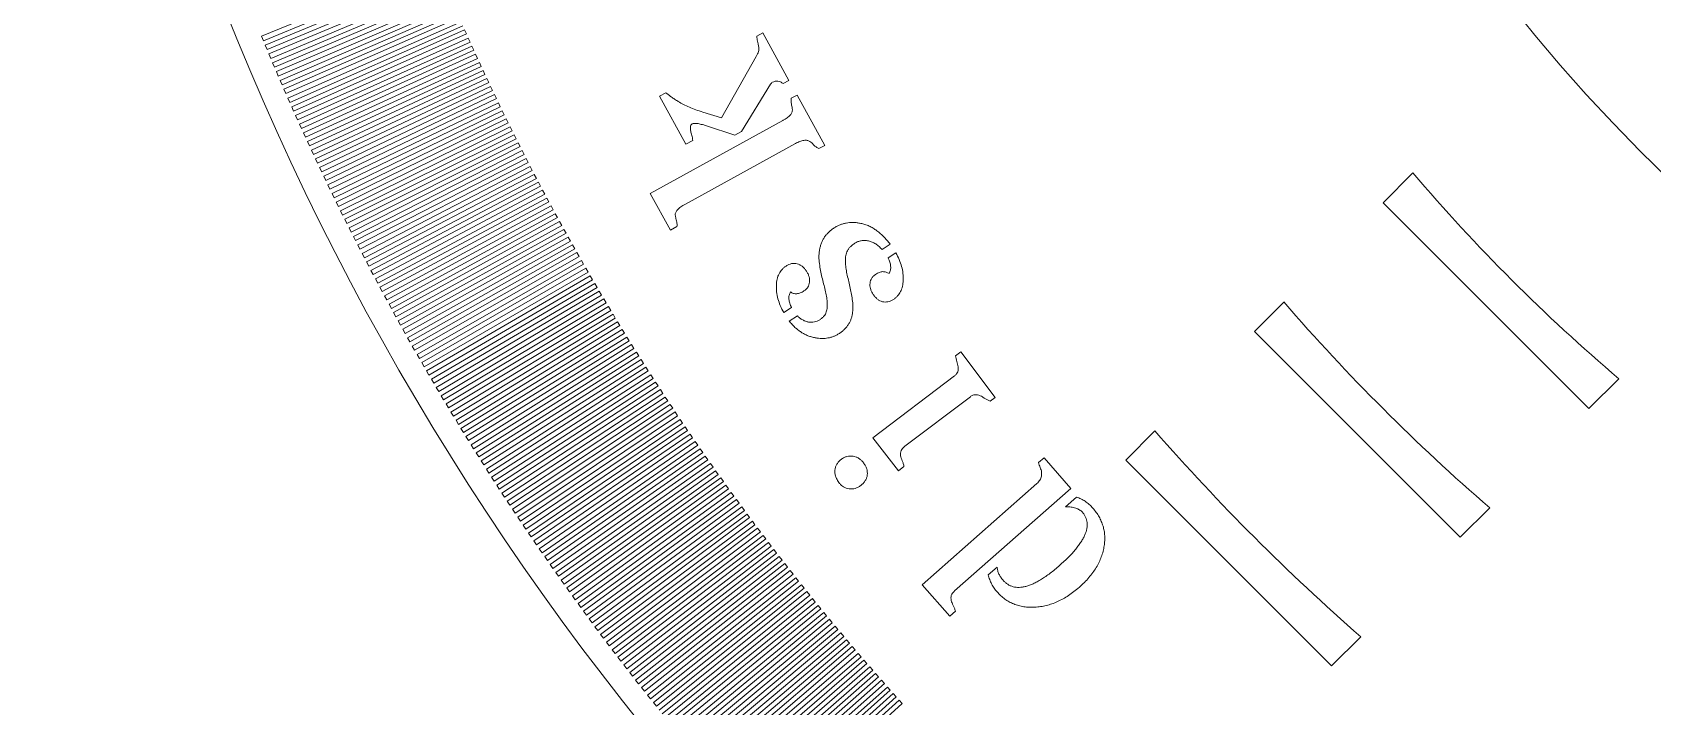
# Model space of a CAD drawing. Header units: millimetres. Extents: x -38 to 38, y -38 to 38.
# Drawn here: x -38 to -15.74, y -23.54 to -14.28 of the extents above; entities that cross this region are included whole.
import ezdxf

# ---------------------------------------------------------------- set-up
doc = ezdxf.new("R2010")
doc.units = ezdxf.units.MM

msp = doc.modelspace()

# ---------------------------------------------------------------- linework, layer by layer
at = {"color": 7, "linetype": 'Continuous', "lineweight": 15}
for p, q in [((-32.447, -13.341), (-34.852, -14.329)), ((-34.827, -14.39), (-32.424, -13.397)), ((-32.401, -13.454), (-34.802, -14.451)), ((-34.777, -14.512), (-32.377, -13.51)), ((-32.353, -13.567), (-34.751, -14.572)), ((-34.726, -14.633), (-32.33, -13.623)), ((-32.306, -13.68), (-34.7, -14.694)), ((-34.674, -14.754), (-32.282, -13.736)), ((-32.258, -13.792), (-34.649, -14.815)), ((-34.623, -14.875), (-32.234, -13.849)), ((-32.21, -13.905), (-34.597, -14.935)), ((-34.571, -14.996), (-32.185, -13.961)), ((-32.161, -14.017), (-34.544, -15.056)), ((-34.518, -15.116), (-32.136, -14.073)), ((-32.112, -14.129), (-34.492, -15.177)), ((-34.465, -15.237), (-32.087, -14.186)), ((-32.062, -14.241), (-34.438, -15.297)), ((-32.037, -14.297), (-32.062, -14.241)), ((-34.852, -14.329), (-34.827, -14.39)), ((-34.802, -14.451), (-34.777, -14.512)), ((-34.412, -15.357), (-32.037, -14.297)), ((-32.012, -14.353), (-34.385, -15.417)), ((-34.358, -15.477), (-31.987, -14.409)), ((-31.962, -14.465), (-34.331, -15.537)), ((-31.987, -14.409), (-32.012, -14.353)), ((-31.937, -14.521), (-31.962, -14.465)), ((-28.048, -14.328), (-27.966, -14.283)), ((-27.966, -14.283), (-27.607, -14.935)), ((-34.751, -14.572), (-34.726, -14.633)), ((-34.304, -15.597), (-31.937, -14.521)), ((-31.911, -14.576), (-34.276, -15.657)), ((-34.249, -15.717), (-31.886, -14.632)), ((-31.86, -14.688), (-34.221, -15.776)), ((-31.886, -14.632), (-31.911, -14.576)), ((-31.835, -14.743), (-31.86, -14.688)), ((-28.533, -15.45), (-28.057, -14.607)), ((-34.7, -14.694), (-34.674, -14.754)), ((-34.649, -14.815), (-34.623, -14.875)), ((-34.194, -15.836), (-31.835, -14.743)), ((-31.809, -14.799), (-34.166, -15.896)), ((-34.138, -15.955), (-31.783, -14.854)), ((-31.757, -14.91), (-34.11, -16.015)), ((-31.783, -14.854), (-31.809, -14.799)), ((-31.731, -14.965), (-31.757, -14.91)), ((-34.597, -14.935), (-34.571, -14.996)), ((-34.544, -15.056), (-34.518, -15.116)), ((-34.082, -16.074), (-31.731, -14.965)), ((-31.705, -15.021), (-34.054, -16.134)), ((-34.026, -16.193), (-31.678, -15.076)), ((-31.652, -15.131), (-33.998, -16.253)), ((-31.678, -15.076), (-31.705, -15.021)), ((-31.626, -15.186), (-31.652, -15.131)), ((-29.385, -15.154), (-29.297, -15.106)), ((-27.862, -14.988), (-28.261, -15.639)), ((-27.607, -14.935), (-27.686, -14.978)), ((-34.492, -15.177), (-34.465, -15.237)), ((-34.438, -15.297), (-34.412, -15.357)), ((-33.969, -16.312), (-31.626, -15.186)), ((-31.599, -15.242), (-33.941, -16.371)), ((-33.912, -16.43), (-31.572, -15.297)), ((-31.546, -15.352), (-33.883, -16.489)), ((-31.572, -15.297), (-31.599, -15.242)), ((-31.519, -15.407), (-31.546, -15.352)), ((-29.022, -15.813), (-29.385, -15.154)), ((-27.575, -15.18), (-27.496, -15.137)), ((-27.496, -15.137), (-27.116, -15.828)), ((-34.385, -15.417), (-34.358, -15.477)), ((-34.331, -15.537), (-34.304, -15.597)), ((-33.855, -16.549), (-31.519, -15.407)), ((-31.492, -15.462), (-33.826, -16.608)), ((-33.797, -16.667), (-31.465, -15.517)), ((-31.438, -15.572), (-33.768, -16.726)), ((-31.465, -15.517), (-31.492, -15.462)), ((-31.41, -15.626), (-31.438, -15.572)), ((-29.514, -16.488), (-27.693, -15.487)), ((-28.79, -15.371), (-28.533, -15.45)), ((-28.35, -15.688), (-28.742, -15.559)), ((-34.276, -15.657), (-34.249, -15.717)), ((-34.221, -15.776), (-34.194, -15.836)), ((-33.738, -16.785), (-31.41, -15.626)), ((-31.383, -15.681), (-33.709, -16.843)), ((-33.68, -16.902), (-31.356, -15.736)), ((-31.328, -15.791), (-33.65, -16.961)), ((-31.356, -15.736), (-31.383, -15.681)), ((-31.301, -15.845), (-31.328, -15.791)), ((-28.928, -15.762), (-29.022, -15.813)), ((-28.261, -15.639), (-28.35, -15.688)), ((-34.166, -15.896), (-34.138, -15.955)), ((-34.11, -16.015), (-34.082, -16.074)), ((-33.62, -17.02), (-31.301, -15.845)), ((-31.273, -15.9), (-33.591, -17.078)), ((-33.561, -17.137), (-31.245, -15.955)), ((-31.217, -16.009), (-33.531, -17.195)), ((-31.245, -15.955), (-31.273, -15.9)), ((-31.189, -16.064), (-31.217, -16.009)), ((-27.519, -15.803), (-29.028, -16.634)), ((-27.116, -15.828), (-27.195, -15.871)), ((-34.054, -16.134), (-34.026, -16.193)), ((-33.501, -17.254), (-31.189, -16.064)), ((-31.161, -16.118), (-33.471, -17.312)), ((-33.44, -17.371), (-31.133, -16.172)), ((-31.105, -16.227), (-33.41, -17.429)), ((-31.133, -16.172), (-31.161, -16.118)), ((-31.076, -16.281), (-31.105, -16.227)), ((-19.035, -16.207), (-19.445, -16.617)), ((-33.998, -16.253), (-33.969, -16.312)), ((-33.941, -16.371), (-33.912, -16.43)), ((-33.379, -17.487), (-31.076, -16.281)), ((-31.048, -16.335), (-33.349, -17.546)), ((-33.318, -17.604), (-31.019, -16.389)), ((-30.991, -16.443), (-33.287, -17.662)), ((-31.019, -16.389), (-31.048, -16.335)), ((-30.962, -16.497), (-30.991, -16.443)), ((-33.883, -16.489), (-33.855, -16.549)), ((-33.826, -16.608), (-33.797, -16.667)), ((-33.257, -17.72), (-30.962, -16.497)), ((-30.933, -16.551), (-33.226, -17.778)), ((-33.194, -17.836), (-30.904, -16.605)), ((-30.875, -16.659), (-33.163, -17.894)), ((-30.904, -16.605), (-30.933, -16.551)), ((-30.846, -16.713), (-30.875, -16.659)), ((-29.236, -16.993), (-29.514, -16.488)), ((-19.445, -16.617), (-16.617, -19.445)), ((-33.768, -16.726), (-33.738, -16.785)), ((-33.709, -16.843), (-33.68, -16.902)), ((-33.132, -17.952), (-30.846, -16.713)), ((-30.817, -16.767), (-33.101, -18.01)), ((-33.069, -18.067), (-30.787, -16.821)), ((-30.758, -16.874), (-33.038, -18.125)), ((-30.787, -16.821), (-30.817, -16.767)), ((-30.729, -16.928), (-30.758, -16.874)), ((-33.65, -16.961), (-33.62, -17.02)), ((-33.591, -17.078), (-33.561, -17.137)), ((-33.006, -18.183), (-30.729, -16.928)), ((-30.699, -16.982), (-32.974, -18.24)), ((-32.942, -18.298), (-30.669, -17.035)), ((-30.639, -17.089), (-32.91, -18.355)), ((-30.669, -17.035), (-30.699, -16.982)), ((-30.61, -17.142), (-30.639, -17.089)), ((-29.146, -16.944), (-29.236, -16.993)), ((-33.531, -17.195), (-33.501, -17.254)), ((-33.471, -17.312), (-33.44, -17.371)), ((-32.878, -18.413), (-30.61, -17.142)), ((-30.58, -17.196), (-32.846, -18.47)), ((-32.814, -18.527), (-30.55, -17.249)), ((-30.519, -17.302), (-32.781, -18.585)), ((-32.749, -18.642), (-30.489, -17.355)), ((-30.55, -17.249), (-30.58, -17.196)), ((-30.489, -17.355), (-30.519, -17.302)), ((-26.215, -17.187), (-26.326, -17.26)), ((-26.246, -17.374), (-26.139, -17.304)), ((-33.41, -17.429), (-33.379, -17.487)), ((-33.349, -17.546), (-33.318, -17.604)), ((-30.459, -17.409), (-32.716, -18.699)), ((-32.683, -18.756), (-30.428, -17.462)), ((-30.398, -17.515), (-32.651, -18.813)), ((-32.618, -18.87), (-30.367, -17.568)), ((-30.428, -17.462), (-30.459, -17.409)), ((-30.367, -17.568), (-30.398, -17.515)), ((-33.287, -17.662), (-33.257, -17.72)), ((-33.226, -17.778), (-33.194, -17.836)), ((-30.337, -17.621), (-32.585, -18.927)), ((-32.552, -18.984), (-30.306, -17.674)), ((-30.275, -17.727), (-32.519, -19.04)), ((-32.485, -19.097), (-30.244, -17.779)), ((-30.306, -17.674), (-30.337, -17.621)), ((-30.244, -17.779), (-30.275, -17.727)), ((-33.163, -17.894), (-33.132, -17.952)), ((-33.101, -18.01), (-33.069, -18.067)), ((-30.213, -17.832), (-32.452, -19.154)), ((-32.418, -19.21), (-30.182, -17.885)), ((-30.15, -17.938), (-32.385, -19.267)), ((-32.351, -19.323), (-30.119, -17.99)), ((-30.182, -17.885), (-30.213, -17.832)), ((-30.119, -17.99), (-30.15, -17.938)), ((-20.808, -17.98), (-21.213, -18.385)), ((-33.038, -18.125), (-33.006, -18.183)), ((-32.974, -18.24), (-32.942, -18.298)), ((-30.088, -18.043), (-32.317, -19.38)), ((-32.284, -19.436), (-30.056, -18.095)), ((-30.024, -18.148), (-32.25, -19.493)), ((-32.215, -19.549), (-29.993, -18.2)), ((-30.056, -18.095), (-30.088, -18.043)), ((-29.993, -18.2), (-30.024, -18.148)), ((-27.572, -18.056), (-27.679, -18.126)), ((-27.603, -18.243), (-27.491, -18.17)), ((-32.91, -18.355), (-32.878, -18.413)), ((-32.846, -18.47), (-32.814, -18.527)), ((-29.961, -18.252), (-32.181, -19.605)), ((-32.147, -19.661), (-29.929, -18.305)), ((-29.897, -18.357), (-32.113, -19.717)), ((-32.078, -19.773), (-29.865, -18.409)), ((-29.833, -18.461), (-32.044, -19.829)), ((-29.929, -18.305), (-29.961, -18.252)), ((-29.865, -18.409), (-29.897, -18.357)), ((-29.8, -18.513), (-29.833, -18.461)), ((-21.213, -18.385), (-18.385, -21.213)), ((-32.781, -18.585), (-32.749, -18.642)), ((-32.009, -19.885), (-29.8, -18.513)), ((-29.768, -18.565), (-31.974, -19.941)), ((-31.939, -19.997), (-29.736, -18.617)), ((-29.703, -18.669), (-31.904, -20.052)), ((-29.736, -18.617), (-29.768, -18.565)), ((-29.671, -18.721), (-29.703, -18.669)), ((-25.319, -18.719), (-25.247, -18.665)), ((-25.247, -18.665), (-24.773, -19.29)), ((-32.716, -18.699), (-32.683, -18.756)), ((-32.651, -18.813), (-32.618, -18.87)), ((-31.869, -20.108), (-29.671, -18.721)), ((-29.638, -18.772), (-31.834, -20.164)), ((-31.799, -20.219), (-29.605, -18.824)), ((-29.572, -18.876), (-31.764, -20.275)), ((-29.605, -18.824), (-29.638, -18.772)), ((-29.539, -18.927), (-29.572, -18.876)), ((-32.585, -18.927), (-32.552, -18.984)), ((-32.519, -19.04), (-32.485, -19.097)), ((-31.728, -20.33), (-29.539, -18.927)), ((-29.506, -18.979), (-31.693, -20.385)), ((-31.657, -20.441), (-29.473, -19.03)), ((-29.44, -19.082), (-31.621, -20.496)), ((-31.586, -20.551), (-29.406, -19.133)), ((-29.473, -19.03), (-29.506, -18.979)), ((-29.406, -19.133), (-29.44, -19.082)), ((-26.455, -19.847), (-25.333, -18.995)), ((-16.617, -19.445), (-16.207, -19.035)), ((-32.452, -19.154), (-32.418, -19.21)), ((-32.385, -19.267), (-32.351, -19.323)), ((-29.373, -19.184), (-31.55, -20.606)), ((-31.514, -20.661), (-29.339, -19.236)), ((-29.306, -19.287), (-31.478, -20.716)), ((-31.441, -20.771), (-29.272, -19.338)), ((-29.339, -19.236), (-29.373, -19.184)), ((-29.272, -19.338), (-29.306, -19.287)), ((-25.115, -19.281), (-26.015, -19.963)), ((-24.773, -19.29), (-24.844, -19.344)), ((-32.317, -19.38), (-32.284, -19.436)), ((-32.25, -19.493), (-32.215, -19.549)), ((-29.238, -19.389), (-31.405, -20.826)), ((-31.369, -20.881), (-29.204, -19.44)), ((-29.17, -19.491), (-31.332, -20.935)), ((-31.296, -20.99), (-29.136, -19.542)), ((-29.204, -19.44), (-29.238, -19.389)), ((-29.136, -19.542), (-29.17, -19.491)), ((-32.181, -19.605), (-32.147, -19.661)), ((-32.113, -19.717), (-32.078, -19.773)), ((-29.102, -19.593), (-31.259, -21.045)), ((-31.222, -21.099), (-29.068, -19.643)), ((-29.034, -19.694), (-31.185, -21.154)), ((-31.148, -21.208), (-28.999, -19.745)), ((-28.965, -19.795), (-31.111, -21.262)), ((-29.068, -19.643), (-29.102, -19.593)), ((-28.999, -19.745), (-29.034, -19.694)), ((-28.93, -19.846), (-28.965, -19.795)), ((-22.58, -19.752), (-22.981, -20.153)), ((-32.044, -19.829), (-32.009, -19.885)), ((-31.974, -19.941), (-31.939, -19.997)), ((-31.074, -21.317), (-28.93, -19.846)), ((-28.895, -19.896), (-31.037, -21.371)), ((-30.999, -21.425), (-28.861, -19.947)), ((-28.826, -19.997), (-30.962, -21.479)), ((-28.861, -19.947), (-28.895, -19.896)), ((-28.791, -20.047), (-28.826, -19.997)), ((-26.101, -20.298), (-26.455, -19.847)), ((-31.904, -20.052), (-31.869, -20.108)), ((-31.834, -20.164), (-31.799, -20.219)), ((-30.924, -21.533), (-28.791, -20.047)), ((-28.756, -20.098), (-30.887, -21.587)), ((-30.849, -21.641), (-28.721, -20.148)), ((-28.685, -20.198), (-30.811, -21.695)), ((-30.773, -21.748), (-28.65, -20.248)), ((-28.721, -20.148), (-28.756, -20.098)), ((-28.65, -20.248), (-28.685, -20.198)), ((-26.027, -20.241), (-26.101, -20.298)), ((-24.177, -20.187), (-24.102, -20.121)), ((-24.102, -20.121), (-23.733, -20.541)), ((-22.981, -20.153), (-20.153, -22.981)), ((-31.764, -20.275), (-31.728, -20.33)), ((-31.693, -20.385), (-31.657, -20.441)), ((-28.615, -20.298), (-30.735, -21.802)), ((-30.697, -21.856), (-28.579, -20.348)), ((-28.544, -20.398), (-30.659, -21.909)), ((-30.621, -21.963), (-28.508, -20.447)), ((-28.579, -20.348), (-28.615, -20.298)), ((-28.508, -20.447), (-28.544, -20.398)), ((-25.778, -21.864), (-24.201, -20.474)), ((-31.621, -20.496), (-31.586, -20.551)), ((-31.55, -20.606), (-31.514, -20.661)), ((-28.472, -20.497), (-30.582, -22.016)), ((-30.544, -22.07), (-28.436, -20.547)), ((-28.401, -20.596), (-30.505, -22.123)), ((-30.467, -22.176), (-28.365, -20.646)), ((-28.329, -20.695), (-30.428, -22.229)), ((-28.436, -20.547), (-28.472, -20.497)), ((-28.365, -20.646), (-28.401, -20.596)), ((-28.292, -20.745), (-28.329, -20.695)), ((-23.733, -20.541), (-25.331, -21.95)), ((-23.809, -20.794), (-23.657, -20.661)), ((-31.478, -20.716), (-31.441, -20.771)), ((-31.405, -20.826), (-31.369, -20.881)), ((-30.389, -22.282), (-28.292, -20.745)), ((-28.256, -20.794), (-30.35, -22.335)), ((-30.311, -22.388), (-28.22, -20.843)), ((-28.183, -20.893), (-30.272, -22.441)), ((-28.22, -20.843), (-28.256, -20.794)), ((-28.147, -20.942), (-28.183, -20.893)), ((-18.385, -21.213), (-17.98, -20.808)), ((-31.332, -20.935), (-31.296, -20.99)), ((-31.259, -21.045), (-31.222, -21.099)), ((-30.233, -22.494), (-28.147, -20.942)), ((-28.11, -20.991), (-30.194, -22.547)), ((-30.154, -22.599), (-28.074, -21.04)), ((-28.037, -21.089), (-30.115, -22.652)), ((-30.075, -22.704), (-28, -21.138)), ((-28.074, -21.04), (-28.11, -20.991)), ((-28, -21.138), (-28.037, -21.089)), ((-31.185, -21.154), (-31.148, -21.208)), ((-31.111, -21.262), (-31.074, -21.317)), ((-27.963, -21.187), (-30.035, -22.757)), ((-29.996, -22.809), (-27.926, -21.235)), ((-27.889, -21.284), (-29.956, -22.862)), ((-29.916, -22.914), (-27.852, -21.333)), ((-27.926, -21.235), (-27.963, -21.187)), ((-27.852, -21.333), (-27.889, -21.284)), ((-31.037, -21.371), (-30.999, -21.425)), ((-30.962, -21.479), (-30.924, -21.533)), ((-30.887, -21.587), (-30.849, -21.641)), ((-27.814, -21.381), (-29.876, -22.966)), ((-29.836, -23.018), (-27.777, -21.43)), ((-27.74, -21.478), (-29.795, -23.07)), ((-29.755, -23.122), (-27.702, -21.527)), ((-27.664, -21.575), (-29.715, -23.174)), ((-27.777, -21.43), (-27.814, -21.381)), ((-27.702, -21.527), (-27.74, -21.478)), ((-27.627, -21.623), (-27.664, -21.575)), ((-30.811, -21.695), (-30.773, -21.748)), ((-30.735, -21.802), (-30.697, -21.856)), ((-29.674, -23.226), (-27.627, -21.623)), ((-27.589, -21.671), (-29.634, -23.278)), ((-29.593, -23.329), (-27.551, -21.72)), ((-27.513, -21.768), (-29.552, -23.381)), ((-27.551, -21.72), (-27.589, -21.671)), ((-27.475, -21.816), (-27.513, -21.768)), ((-24.869, -21.729), (-24.748, -21.623)), ((-30.659, -21.909), (-30.621, -21.963)), ((-30.582, -22.016), (-30.544, -22.07)), ((-29.511, -23.432), (-27.475, -21.816)), ((-27.437, -21.864), (-29.47, -23.484)), ((-29.429, -23.535), (-27.399, -21.911)), ((-27.361, -21.959), (-29.388, -23.587)), ((-29.347, -23.638), (-27.322, -22.007)), ((-27.399, -21.911), (-27.437, -21.864)), ((-27.322, -22.007), (-27.361, -21.959)), ((-25.398, -22.295), (-25.778, -21.864)), ((-30.505, -22.123), (-30.467, -22.176)), ((-30.428, -22.229), (-30.389, -22.282)), ((-27.284, -22.055), (-29.306, -23.689)), ((-29.264, -23.74), (-27.245, -22.102)), ((-27.207, -22.15), (-29.223, -23.791)), ((-29.181, -23.842), (-27.168, -22.197)), ((-27.129, -22.244), (-29.14, -23.893)), ((-27.245, -22.102), (-27.284, -22.055)), ((-27.168, -22.197), (-27.207, -22.15)), ((-27.09, -22.292), (-27.129, -22.244)), ((-25.321, -22.227), (-25.398, -22.295)), ((-30.35, -22.335), (-30.311, -22.388)), ((-30.272, -22.441), (-30.233, -22.494)), ((-29.098, -23.944), (-27.09, -22.292)), ((-27.051, -22.339), (-29.056, -23.995)), ((-29.014, -24.045), (-27.012, -22.386)), ((-26.973, -22.433), (-28.972, -24.096)), ((-27.012, -22.386), (-27.051, -22.339)), ((-26.934, -22.48), (-26.973, -22.433)), ((-30.194, -22.547), (-30.154, -22.599)), ((-30.115, -22.652), (-30.075, -22.704)), ((-28.93, -24.146), (-26.934, -22.48)), ((-26.895, -22.527), (-28.888, -24.197)), ((-28.846, -24.247), (-26.855, -22.574)), ((-26.816, -22.621), (-28.803, -24.298)), ((-28.761, -24.348), (-26.776, -22.668)), ((-26.855, -22.574), (-26.895, -22.527)), ((-26.776, -22.668), (-26.816, -22.621)), ((-20.153, -22.981), (-19.752, -22.58)), ((-30.035, -22.757), (-29.996, -22.809)), ((-29.956, -22.862), (-29.916, -22.914)), ((-26.737, -22.715), (-28.718, -24.398)), ((-28.676, -24.448), (-26.697, -22.761)), ((-26.657, -22.808), (-28.633, -24.498)), ((-28.59, -24.548), (-26.617, -22.854)), ((-26.578, -22.901), (-28.547, -24.598)), ((-26.697, -22.761), (-26.737, -22.715)), ((-26.617, -22.854), (-26.657, -22.808)), ((-26.538, -22.947), (-26.578, -22.901)), ((-29.876, -22.966), (-29.836, -23.018)), ((-29.795, -23.07), (-29.755, -23.122)), ((-28.504, -24.648), (-26.538, -22.947)), ((-26.497, -22.993), (-28.461, -24.697)), ((-28.418, -24.747), (-26.457, -23.039)), ((-26.417, -23.086), (-28.375, -24.797)), ((-28.331, -24.846), (-26.377, -23.132)), ((-26.457, -23.039), (-26.497, -22.993)), ((-26.377, -23.132), (-26.417, -23.086)), ((-29.715, -23.174), (-29.674, -23.226)), ((-29.634, -23.278), (-29.593, -23.329)), ((-26.336, -23.178), (-28.288, -24.895)), ((-28.245, -24.945), (-26.296, -23.224)), ((-26.255, -23.27), (-28.201, -24.994)), ((-28.157, -25.043), (-26.215, -23.315)), ((-26.174, -23.361), (-28.114, -25.092)), ((-26.296, -23.224), (-26.336, -23.178)), ((-26.215, -23.315), (-26.255, -23.27)), ((-26.133, -23.407), (-26.174, -23.361)), ((-29.552, -23.381), (-29.511, -23.432)), ((-29.47, -23.484), (-29.429, -23.535)), ((-28.07, -25.141), (-26.133, -23.407)), ((-26.092, -23.452), (-28.026, -25.19)), ((-27.982, -25.239), (-26.051, -23.498)), ((-26.051, -23.498), (-26.092, -23.452))]:
    msp.add_line(p, q, dxfattribs=at)
for radius in [38, 22.5]:
    msp.add_circle((0, 0), radius, dxfattribs=at)
for radius, start, end in [(25, 220.4114, 229.5886), (27.5, 220.8294, 229.1706), (30, 221.1774, 228.8226)]:
    msp.add_arc((0, 0), radius, start, end, dxfattribs=at)
for points, knots in [([(-28.057, -14.607), (-28.05, -14.596), (-28.038, -14.573), (-28.026, -14.54), (-28.02, -14.508), (-28.023, -14.472), (-28.031, -14.435), (-28.041, -14.397), (-28.047, -14.362), (-28.047, -14.34), (-28.048, -14.328)], [0, 0, 0, 0, 0.140086, 0.263245, 0.370215, 0.467263, 0.634918, 0.762941, 0.877024, 1, 1, 1, 1]), ([(-29.297, -15.106), (-29.285, -15.115), (-29.26, -15.133), (-29.222, -15.163), (-29.177, -15.195), (-29.144, -15.215), (-29.127, -15.226)], [0, 0, 0, 0, 0.213992, 0.442824, 0.70187, 1, 1, 1, 1]), ([(-27.831, -14.96), (-27.838, -14.963), (-27.85, -14.971), (-27.858, -14.983), (-27.862, -14.988)], [0, 0, 0, 0, 0.510568, 1, 1, 1, 1]), ([(-27.686, -14.978), (-27.698, -14.97), (-27.721, -14.956), (-27.759, -14.944), (-27.797, -14.946), (-27.82, -14.955), (-27.831, -14.96)], [0, 0, 0, 0, 0.275316, 0.521097, 0.757499, 1, 1, 1, 1]), ([(-29.127, -15.226), (-29.103, -15.24), (-29.054, -15.268), (-28.973, -15.305), (-28.885, -15.34), (-28.822, -15.36), (-28.79, -15.371)], [0, 0, 0, 0, 0.222671, 0.461706, 0.721135, 1, 1, 1, 1]), ([(-27.693, -15.487), (-27.682, -15.48), (-27.662, -15.469), (-27.634, -15.45), (-27.611, -15.431), (-27.591, -15.413), (-27.577, -15.393), (-27.567, -15.375), (-27.56, -15.356), (-27.56, -15.343), (-27.56, -15.336)], [0, 0, 0, 0, 0.177392, 0.335374, 0.477575, 0.60398, 0.716475, 0.816716, 0.911689, 1, 1, 1, 1]), ([(-27.567, -15.29), (-27.569, -15.279), (-27.573, -15.258), (-27.576, -15.228), (-27.578, -15.202), (-27.576, -15.187), (-27.575, -15.18)], [0, 0, 0, 0, 0.306641, 0.578968, 0.804962, 1, 1, 1, 1]), ([(-27.56, -15.336), (-27.561, -15.329), (-27.563, -15.313), (-27.566, -15.298), (-27.567, -15.29)], [0, 0, 0, 0, 0.4826502, 1, 1, 1, 1]), ([(-28.938, -15.534), (-28.941, -15.536), (-28.949, -15.541), (-28.956, -15.553), (-28.96, -15.567), (-28.961, -15.586), (-28.96, -15.607), (-28.956, -15.632), (-28.95, -15.66), (-28.945, -15.679), (-28.941, -15.69)], [0, 0, 0, 0, 0.075323, 0.153891, 0.245376, 0.354218, 0.480904, 0.630036, 0.80259, 1, 1, 1, 1]), ([(-28.742, -15.559), (-28.754, -15.555), (-28.777, -15.548), (-28.81, -15.539), (-28.84, -15.532), (-28.866, -15.527), (-28.888, -15.525), (-28.908, -15.526), (-28.924, -15.528), (-28.934, -15.532), (-28.938, -15.534)], [0, 0, 0, 0, 0.187596, 0.35806, 0.508601, 0.6401, 0.752672, 0.849883, 0.930587, 1, 1, 1, 1]), ([(-28.941, -15.69), (-28.938, -15.702), (-28.932, -15.725), (-28.93, -15.75), (-28.928, -15.762)], [0, 0, 0, 0, 0.504843, 1, 1, 1, 1]), ([(-27.32, -15.773), (-27.326, -15.77), (-27.337, -15.763), (-27.358, -15.759), (-27.38, -15.757), (-27.404, -15.759), (-27.43, -15.765), (-27.458, -15.774), (-27.488, -15.787), (-27.508, -15.798), (-27.519, -15.803)], [0, 0, 0, 0, 0.093706, 0.191873, 0.294501, 0.409008, 0.53375, 0.673799, 0.828558, 1, 1, 1, 1]), ([(-27.195, -15.871), (-27.209, -15.865), (-27.235, -15.853), (-27.266, -15.824), (-27.291, -15.795), (-27.311, -15.78), (-27.32, -15.773)], [0, 0, 0, 0, 0.282899, 0.540326, 0.779472, 1, 1, 1, 1]), ([(-29.028, -16.634), (-29.04, -16.64), (-29.062, -16.653), (-29.092, -16.672), (-29.117, -16.692), (-29.137, -16.711), (-29.153, -16.73), (-29.163, -16.749), (-29.169, -16.767), (-29.169, -16.78), (-29.169, -16.786)], [0, 0, 0, 0, 0.1835232, 0.3494551, 0.4953685, 0.6223238, 0.7337294, 0.8305108, 0.9171298, 1, 1, 1, 1]), ([(-29.169, -16.786), (-29.167, -16.793), (-29.165, -16.809), (-29.162, -16.824), (-29.161, -16.832)], [0, 0, 0, 0, 0.482542, 1, 1, 1, 1]), ([(-29.161, -16.832), (-29.157, -16.844), (-29.151, -16.865), (-29.146, -16.895), (-29.143, -16.921), (-29.145, -16.937), (-29.146, -16.944)], [0, 0, 0, 0, 0.3147331, 0.5839652, 0.8097521, 1, 1, 1, 1]), ([(-26.986, -16.962), (-26.973, -16.954), (-26.947, -16.938), (-26.906, -16.919), (-26.865, -16.905), (-26.821, -16.894), (-26.777, -16.889), (-26.731, -16.886), (-26.684, -16.889), (-26.652, -16.894), (-26.636, -16.897)], [0, 0, 0, 0, 0.124153, 0.24682, 0.367362, 0.488736, 0.611687, 0.736572, 0.865631, 1, 1, 1, 1]), ([(-26.636, -16.897), (-26.616, -16.901), (-26.577, -16.909), (-26.52, -16.93), (-26.465, -16.957), (-26.411, -16.99), (-26.36, -17.03), (-26.309, -17.076), (-26.261, -17.129), (-26.231, -17.167), (-26.215, -17.187)], [0, 0, 0, 0, 0.114112, 0.228739, 0.3455, 0.465719, 0.589849, 0.719787, 0.856482, 1, 1, 1, 1]), ([(-27.189, -17.272), (-27.186, -17.256), (-27.18, -17.225), (-27.166, -17.179), (-27.147, -17.136), (-27.125, -17.096), (-27.096, -17.058), (-27.064, -17.024), (-27.027, -16.99), (-27, -16.971), (-26.986, -16.962)], [0, 0, 0, 0, 0.126663, 0.249892, 0.371093, 0.492878, 0.613421, 0.73831, 0.866102, 1, 1, 1, 1]), ([(-26.326, -17.26), (-26.341, -17.245), (-26.368, -17.217), (-26.414, -17.182), (-26.464, -17.156), (-26.515, -17.14), (-26.565, -17.133), (-26.615, -17.136), (-26.661, -17.149), (-26.704, -17.172), (-26.74, -17.2), (-26.772, -17.228), (-26.795, -17.259), (-26.812, -17.29), (-26.822, -17.323), (-26.829, -17.358), (-26.832, -17.393), (-26.833, -17.444), (-26.826, -17.511), (-26.811, -17.593), (-26.79, -17.679), (-26.77, -17.767), (-26.75, -17.856), (-26.736, -17.945), (-26.726, -18.034), (-26.73, -18.092), (-26.732, -18.121)], [0, 0, 0, 0, 0.042922, 0.083271, 0.12156, 0.159068, 0.195146, 0.228895, 0.262101, 0.296157, 0.32928, 0.358572, 0.385099, 0.409579, 0.433546, 0.457562, 0.482943, 0.508909, 0.563864, 0.623396, 0.685697, 0.749445, 0.813306, 0.877276, 0.939601, 1, 1, 1, 1]), ([(-27.491, -18.17), (-27.48, -18.181), (-27.458, -18.202), (-27.42, -18.227), (-27.38, -18.246), (-27.339, -18.257), (-27.298, -18.26), (-27.258, -18.256), (-27.219, -18.244), (-27.184, -18.225), (-27.152, -18.201), (-27.127, -18.175), (-27.106, -18.147), (-27.094, -18.117), (-27.086, -18.085), (-27.081, -18.052), (-27.08, -18.016), (-27.082, -17.966), (-27.091, -17.899), (-27.11, -17.816), (-27.131, -17.728), (-27.154, -17.638), (-27.173, -17.546), (-27.19, -17.454), (-27.198, -17.362), (-27.192, -17.302), (-27.189, -17.272)], [0, 0, 0, 0, 0.03571, 0.069385, 0.101479, 0.133196, 0.163912, 0.193576, 0.222995, 0.25341, 0.283297, 0.310507, 0.335696, 0.359634, 0.383918, 0.408856, 0.435031, 0.462699, 0.521826, 0.586014, 0.654062, 0.724013, 0.794646, 0.864786, 0.933324, 1, 1, 1, 1]), ([(-26.139, -17.304), (-26.122, -17.335), (-26.09, -17.395), (-26.057, -17.491), (-26.038, -17.586), (-26.038, -17.649), (-26.038, -17.681)], [0, 0, 0, 0, 0.2670164, 0.5186435, 0.762021, 1, 1, 1, 1]), ([(-27.78, -17.749), (-27.779, -17.735), (-27.777, -17.706), (-27.769, -17.666), (-27.759, -17.627), (-27.743, -17.593), (-27.725, -17.561), (-27.702, -17.533), (-27.677, -17.507), (-27.657, -17.493), (-27.647, -17.486)], [0, 0, 0, 0, 0.142097, 0.277677, 0.404799, 0.527171, 0.646001, 0.761832, 0.880294, 1, 1, 1, 1]), ([(-27.647, -17.486), (-27.634, -17.478), (-27.611, -17.464), (-27.572, -17.452), (-27.533, -17.448), (-27.495, -17.453), (-27.459, -17.467), (-27.425, -17.488), (-27.394, -17.518), (-27.367, -17.554), (-27.345, -17.593), (-27.329, -17.632), (-27.322, -17.671), (-27.323, -17.709), (-27.331, -17.745), (-27.347, -17.777), (-27.371, -17.806), (-27.391, -17.821), (-27.401, -17.828)], [0, 0, 0, 0, 0.0673486, 0.1301464, 0.1894981, 0.249116, 0.3094327, 0.3717391, 0.4380613, 0.5105554, 0.5828779, 0.6487257, 0.7103911, 0.769507, 0.8270315, 0.8823553, 0.9394573, 1, 1, 1, 1]), ([(-26.417, -17.601), (-26.408, -17.595), (-26.392, -17.585), (-26.366, -17.574), (-26.342, -17.566), (-26.318, -17.562), (-26.295, -17.564), (-26.272, -17.568), (-26.251, -17.577), (-26.238, -17.585), (-26.231, -17.59)], [0, 0, 0, 0, 0.152027, 0.289205, 0.417891, 0.53722, 0.652845, 0.765626, 0.879409, 1, 1, 1, 1]), ([(-26.231, -17.59), (-26.224, -17.574), (-26.21, -17.541), (-26.208, -17.487), (-26.219, -17.43), (-26.237, -17.393), (-26.246, -17.374)], [0, 0, 0, 0, 0.231449, 0.463282, 0.714963, 1, 1, 1, 1]), ([(-27.679, -18.126), (-27.696, -18.094), (-27.728, -18.033), (-27.759, -17.937), (-27.78, -17.843), (-27.78, -17.78), (-27.78, -17.749)], [0, 0, 0, 0, 0.272111, 0.526241, 0.767868, 1, 1, 1, 1]), ([(-26.171, -17.944), (-26.184, -17.951), (-26.208, -17.965), (-26.246, -17.978), (-26.285, -17.982), (-26.323, -17.977), (-26.359, -17.963), (-26.392, -17.942), (-26.423, -17.912), (-26.45, -17.877), (-26.472, -17.838), (-26.488, -17.798), (-26.495, -17.759), (-26.495, -17.721), (-26.486, -17.685), (-26.471, -17.652), (-26.447, -17.623), (-26.427, -17.608), (-26.417, -17.601)], [0, 0, 0, 0, 0.067995, 0.130244, 0.189555, 0.249133, 0.30968, 0.371279, 0.437016, 0.509461, 0.581734, 0.648273, 0.709896, 0.768956, 0.826441, 0.882435, 0.939498, 1, 1, 1, 1]), ([(-26.038, -17.681), (-26.039, -17.695), (-26.041, -17.724), (-26.048, -17.764), (-26.059, -17.802), (-26.074, -17.837), (-26.093, -17.869), (-26.115, -17.897), (-26.141, -17.923), (-26.161, -17.937), (-26.171, -17.944)], [0, 0, 0, 0, 0.142324, 0.27652, 0.403846, 0.526414, 0.645434, 0.761451, 0.880102, 1, 1, 1, 1]), ([(-27.587, -17.84), (-27.594, -17.856), (-27.608, -17.888), (-27.609, -17.943), (-27.599, -18), (-27.581, -18.037), (-27.572, -18.056)], [0, 0, 0, 0, 0.231074, 0.462393, 0.715426, 1, 1, 1, 1]), ([(-27.401, -17.828), (-27.41, -17.834), (-27.426, -17.844), (-27.451, -17.856), (-27.476, -17.863), (-27.5, -17.867), (-27.523, -17.866), (-27.546, -17.862), (-27.567, -17.853), (-27.58, -17.844), (-27.587, -17.84)], [0, 0, 0, 0, 0.151991, 0.290167, 0.41811, 0.537411, 0.652927, 0.765681, 0.879438, 1, 1, 1, 1]), ([(-27.245, -18.472), (-27.262, -18.468), (-27.297, -18.461), (-27.347, -18.444), (-27.394, -18.422), (-27.44, -18.395), (-27.484, -18.364), (-27.526, -18.328), (-27.566, -18.288), (-27.59, -18.258), (-27.603, -18.243)], [0, 0, 0, 0, 0.121902, 0.242186, 0.362381, 0.483765, 0.607844, 0.73374, 0.864964, 1, 1, 1, 1]), ([(-26.732, -18.121), (-26.734, -18.136), (-26.739, -18.165), (-26.751, -18.208), (-26.767, -18.249), (-26.788, -18.287), (-26.814, -18.322), (-26.843, -18.355), (-26.877, -18.385), (-26.902, -18.403), (-26.915, -18.412)], [0, 0, 0, 0, 0.128241, 0.25238, 0.373482, 0.493618, 0.615346, 0.739771, 0.866181, 1, 1, 1, 1]), ([(-26.915, -18.412), (-26.928, -18.42), (-26.952, -18.435), (-26.99, -18.452), (-27.03, -18.466), (-27.071, -18.475), (-27.112, -18.481), (-27.156, -18.482), (-27.2, -18.479), (-27.23, -18.474), (-27.245, -18.472)], [0, 0, 0, 0, 0.125226, 0.246931, 0.368365, 0.489381, 0.611164, 0.736331, 0.866079, 1, 1, 1, 1]), ([(-25.333, -18.995), (-25.323, -18.986), (-25.305, -18.971), (-25.287, -18.94), (-25.279, -18.905), (-25.282, -18.882), (-25.283, -18.869)], [0, 0, 0, 0, 0.264102, 0.503998, 0.74244, 1, 1, 1, 1]), ([(-25.283, -18.869), (-25.285, -18.857), (-25.29, -18.832), (-25.302, -18.796), (-25.313, -18.758), (-25.317, -18.732), (-25.319, -18.719)], [0, 0, 0, 0, 0.240653, 0.486854, 0.741466, 1, 1, 1, 1]), ([(-24.981, -19.268), (-24.992, -19.263), (-25.014, -19.254), (-25.05, -19.252), (-25.085, -19.26), (-25.105, -19.274), (-25.115, -19.281)], [0, 0, 0, 0, 0.259894, 0.498066, 0.739753, 1, 1, 1, 1]), ([(-24.844, -19.344), (-24.856, -19.338), (-24.881, -19.327), (-24.915, -19.307), (-24.947, -19.284), (-24.97, -19.273), (-24.981, -19.268)], [0, 0, 0, 0, 0.258772, 0.515323, 0.762689, 1, 1, 1, 1]), ([(-26.015, -19.963), (-26.026, -19.972), (-26.046, -19.989), (-26.066, -20.021), (-26.077, -20.056), (-26.074, -20.079), (-26.073, -20.092)], [0, 0, 0, 0, 0.276966, 0.525957, 0.756816, 1, 1, 1, 1]), ([(-26.975, -20.288), (-26.973, -20.273), (-26.968, -20.245), (-26.949, -20.206), (-26.923, -20.171), (-26.901, -20.151), (-26.889, -20.142)], [0, 0, 0, 0, 0.246638, 0.48947, 0.735807, 1, 1, 1, 1]), ([(-26.889, -20.142), (-26.876, -20.133), (-26.852, -20.116), (-26.811, -20.101), (-26.769, -20.094), (-26.741, -20.097), (-26.726, -20.099)], [0, 0, 0, 0, 0.262691, 0.51005, 0.750415, 1, 1, 1, 1]), ([(-26.726, -20.099), (-26.713, -20.102), (-26.685, -20.108), (-26.647, -20.128), (-26.612, -20.156), (-26.581, -20.191), (-26.556, -20.23), (-26.538, -20.271), (-26.529, -20.313), (-26.53, -20.356), (-26.539, -20.397), (-26.557, -20.436), (-26.584, -20.471), (-26.607, -20.49), (-26.619, -20.5)], [0, 0, 0, 0, 0.080079, 0.161146, 0.243991, 0.334552, 0.424264, 0.508075, 0.588907, 0.670008, 0.750104, 0.829067, 0.911498, 1, 1, 1, 1]), ([(-26.073, -20.092), (-26.07, -20.103), (-26.064, -20.127), (-26.05, -20.162), (-26.035, -20.2), (-26.029, -20.227), (-26.027, -20.241)], [0, 0, 0, 0, 0.224463, 0.46984, 0.728294, 1, 1, 1, 1]), ([(-24.156, -20.254), (-24.16, -20.243), (-24.169, -20.221), (-24.174, -20.198), (-24.177, -20.187)], [0, 0, 0, 0, 0.501718, 1, 1, 1, 1]), ([(-26.619, -20.5), (-26.631, -20.509), (-26.656, -20.526), (-26.697, -20.542), (-26.739, -20.549), (-26.781, -20.547), (-26.821, -20.537), (-26.856, -20.522), (-26.887, -20.501), (-26.911, -20.474), (-26.93, -20.446), (-26.947, -20.42), (-26.959, -20.395), (-26.97, -20.366), (-26.977, -20.33), (-26.976, -20.302), (-26.975, -20.288)], [0, 0, 0, 0, 0.087966, 0.169424, 0.249341, 0.329185, 0.407253, 0.47994, 0.548155, 0.617334, 0.683448, 0.741922, 0.793725, 0.839071, 0.92119, 1, 1, 1, 1]), ([(-24.201, -20.474), (-24.193, -20.467), (-24.178, -20.452), (-24.16, -20.427), (-24.146, -20.402), (-24.138, -20.374), (-24.135, -20.346), (-24.136, -20.316), (-24.144, -20.285), (-24.152, -20.265), (-24.156, -20.254)], [0, 0, 0, 0, 0.134018, 0.259278, 0.377209, 0.493235, 0.609261, 0.730964, 0.859898, 1, 1, 1, 1]), ([(-23.657, -20.661), (-23.637, -20.668), (-23.595, -20.683), (-23.537, -20.718), (-23.482, -20.761), (-23.431, -20.813), (-23.385, -20.87), (-23.346, -20.93), (-23.315, -20.993), (-23.292, -21.058), (-23.276, -21.123), (-23.268, -21.191), (-23.268, -21.26), (-23.273, -21.306), (-23.276, -21.329)], [0, 0, 0, 0, 0.0785799, 0.1590944, 0.2421726, 0.3309983, 0.4203592, 0.5060551, 0.5899188, 0.6716689, 0.7525795, 0.8336907, 0.916033, 1, 1, 1, 1]), ([(-24.666, -21.803), (-24.656, -21.813), (-24.637, -21.834), (-24.603, -21.859), (-24.567, -21.879), (-24.528, -21.893), (-24.487, -21.9), (-24.444, -21.902), (-24.399, -21.898), (-24.351, -21.888), (-24.301, -21.872), (-24.249, -21.85), (-24.195, -21.823), (-24.138, -21.789), (-24.079, -21.75), (-24.017, -21.705), (-23.953, -21.655), (-23.889, -21.599), (-23.826, -21.542), (-23.767, -21.485), (-23.715, -21.431), (-23.668, -21.377), (-23.628, -21.325), (-23.593, -21.275), (-23.565, -21.227), (-23.541, -21.18), (-23.524, -21.135), (-23.514, -21.092), (-23.509, -21.05), (-23.51, -21.01), (-23.517, -20.972), (-23.531, -20.935), (-23.55, -20.9), (-23.567, -20.879), (-23.576, -20.868)], [0, 0, 0, 0, 0.024717, 0.048284, 0.071119, 0.093855, 0.117077, 0.141065, 0.166536, 0.193903, 0.223147, 0.254871, 0.289162, 0.326195, 0.366304, 0.408875, 0.454838, 0.50382, 0.552914, 0.598565, 0.641433, 0.681397, 0.718161, 0.75241, 0.784126, 0.813374, 0.840132, 0.865087, 0.888622, 0.910899, 0.932736, 0.954316, 0.976659, 1, 1, 1, 1]), ([(-23.576, -20.868), (-23.582, -20.862), (-23.594, -20.85), (-23.616, -20.835), (-23.64, -20.822), (-23.668, -20.811), (-23.699, -20.803), (-23.733, -20.798), (-23.77, -20.794), (-23.795, -20.794), (-23.809, -20.794)], [0, 0, 0, 0, 0.102658, 0.205297, 0.315605, 0.432679, 0.558086, 0.695068, 0.840901, 1, 1, 1, 1]), ([(-23.276, -21.329), (-23.281, -21.354), (-23.291, -21.406), (-23.315, -21.482), (-23.346, -21.556), (-23.385, -21.628), (-23.432, -21.699), (-23.487, -21.767), (-23.549, -21.835), (-23.595, -21.877), (-23.618, -21.899)], [0, 0, 0, 0, 0.115269, 0.231891, 0.349541, 0.470309, 0.594868, 0.723972, 0.859148, 1, 1, 1, 1]), ([(-24.748, -21.963), (-24.762, -21.946), (-24.79, -21.912), (-24.824, -21.855), (-24.851, -21.794), (-24.863, -21.751), (-24.869, -21.729)], [0, 0, 0, 0, 0.248246, 0.49564, 0.744406, 1, 1, 1, 1]), ([(-24.748, -21.623), (-24.746, -21.639), (-24.741, -21.672), (-24.723, -21.718), (-24.699, -21.763), (-24.678, -21.789), (-24.666, -21.803)], [0, 0, 0, 0, 0.243693, 0.488405, 0.738502, 1, 1, 1, 1]), ([(-25.331, -21.95), (-25.341, -21.96), (-25.36, -21.978), (-25.378, -22.011), (-25.385, -22.047), (-25.38, -22.069), (-25.378, -22.081)], [0, 0, 0, 0, 0.285538, 0.53285, 0.76362, 1, 1, 1, 1]), ([(-24.229, -22.174), (-24.255, -22.174), (-24.306, -22.175), (-24.381, -22.168), (-24.452, -22.153), (-24.519, -22.13), (-24.583, -22.1), (-24.642, -22.062), (-24.698, -22.017), (-24.731, -21.981), (-24.748, -21.963)], [0, 0, 0, 0, 0.134311, 0.262303, 0.386416, 0.508117, 0.628271, 0.749113, 0.872147, 1, 1, 1, 1]), ([(-23.618, -21.899), (-23.643, -21.92), (-23.69, -21.96), (-23.765, -22.013), (-23.84, -22.059), (-23.917, -22.098), (-23.994, -22.128), (-24.071, -22.152), (-24.15, -22.167), (-24.203, -22.171), (-24.229, -22.174)], [0, 0, 0, 0, 0.140074, 0.274155, 0.403808, 0.527763, 0.649219, 0.76707, 0.883554, 1, 1, 1, 1]), ([(-25.378, -22.081), (-25.374, -22.092), (-25.367, -22.115), (-25.35, -22.15), (-25.332, -22.186), (-25.325, -22.213), (-25.321, -22.227)], [0, 0, 0, 0, 0.223458, 0.469535, 0.729902, 1, 1, 1, 1])]:
    msp.add_open_spline(points, degree=3, knots=knots, dxfattribs=at)

doc.saveas('drawing.dxf')
